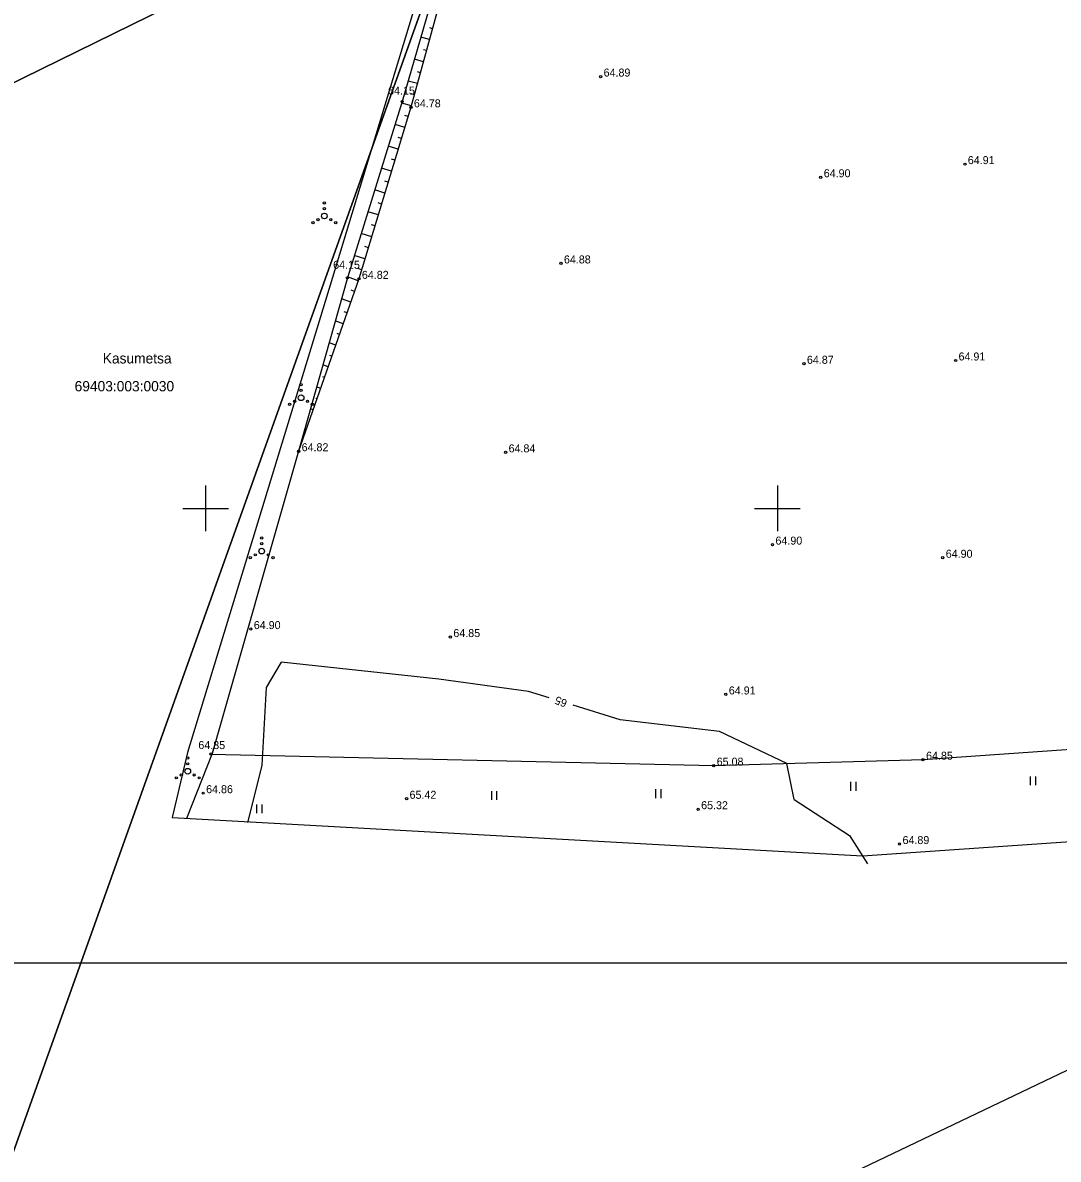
# Model space of a CAD drawing. Extents: x 638903 to 640568, y 6452566 to 6454091.
# Drawn here: x 639984 to 640074.6, y 6453043.1 to 6453142.5 of the extents above; entities that cross this region are included whole.
import ezdxf

# ---------------------------------------------------------------- set-up
doc = ezdxf.new("R2010")
doc.units = 0
for name, color, linetype in [('HALJASTUS', 7, 'Continuous'), ('HORISONTAAL-EH2000', 7, 'Continuous'), ('KORGUS-EH2000', 7, 'Continuous'), ('MOOTPIIR', 7, 'Continuous'), ('PIIR', 7, 'Continuous'), ('RELJEEF', 7, 'Continuous'), ('VORK', 7, 'Continuous'), ('VORMISTUS', 7, 'Continuous')]:
    doc.layers.add(name, color=color, linetype=linetype)

msp = doc.modelspace()

# ---------------------------------------------------------------- linework, layer by layer
at = {"layer": 'HALJASTUS'}
for p, q in [((640056.402, 6453076.061), (640056.402, 6453075.299)), ((640056.858, 6453076.061), (640056.858, 6453075.299)), ((640072.102, 6453076.551), (640072.102, 6453075.789)), ((640072.558, 6453076.551), (640072.558, 6453075.789)), ((640024.992, 6453075.271), (640024.992, 6453074.509)), ((640025.448, 6453075.271), (640025.448, 6453074.509)), ((640039.342, 6453075.421), (640039.342, 6453074.659)), ((640039.798, 6453075.421), (640039.798, 6453074.659)), ((640004.452, 6453074.101), (640004.452, 6453073.339)), ((640004.908, 6453074.101), (640004.908, 6453073.339))]:
    msp.add_line(p, q, dxfattribs=at)
for points in [[(640000.46, 6453078.51), (640044.43, 6453077.49), (640062.74, 6453078.02), (640082.33, 6453079.41), (640101.22, 6453079.76), (640124.92, 6453083.02), (640143.97, 6453087.24), (640146.1, 6453106.59), (640161.15, 6453123.46), (640178.05, 6453120.16), (640174.45, 6453141.38), (640177.23, 6453151.21), (640176.61, 6453157.04), (640162.78, 6453158.5)], [(640008.13, 6453105), (640000.56, 6453078.56), (639998.32, 6453072.87)]]:
    msp.add_lwpolyline(points, dxfattribs=at)
for centre, radius in [((640010.38, 6453126.73), 0.1), ((640010.38, 6453125.58), 0.25), ((640010.38, 6453126.23), 0.1), ((640009.38, 6453125.005), 0.1), ((640009.815, 6453125.255), 0.1), ((640010.945, 6453125.255), 0.1), ((640011.38, 6453125.005), 0.1), ((640008.34, 6453110.83), 0.1), ((640008.34, 6453109.68), 0.25), ((640008.34, 6453110.33), 0.1), ((640007.34, 6453109.105), 0.1), ((640007.775, 6453109.355), 0.1), ((640008.905, 6453109.355), 0.1), ((640009.34, 6453109.105), 0.1), ((640004.9, 6453097.41), 0.1), ((640004.9, 6453096.91), 0.1), ((640003.9, 6453095.685), 0.1), ((640004.335, 6453095.935), 0.1), ((640004.9, 6453096.26), 0.25), ((640005.465, 6453095.935), 0.1), ((640005.9, 6453095.685), 0.1), ((639998.43, 6453078.15), 0.1), ((639998.43, 6453077.65), 0.1), ((639997.865, 6453076.675), 0.1), ((639998.43, 6453077), 0.25), ((639998.995, 6453076.675), 0.1), ((639997.43, 6453076.425), 0.1), ((639999.43, 6453076.425), 0.1)]:
    msp.add_circle(centre, radius, dxfattribs=at)
at = {"layer": 'HORISONTAAL-EH2000'}
for points in [[(640030.03, 6453083.43), (640028.23, 6453083.99), (640020.4, 6453085.06), (640006.6, 6453086.55), (640005.29, 6453084.34), (640004.91, 6453077.49), (640003.65, 6453072.51)], [(640051.47, 6453074.52), (640050.82, 6453077.67), (640044.94, 6453080.49), (640036.25, 6453081.49), (640032.15, 6453082.77)], [(640051.47, 6453074.52), (640056.29, 6453071.39), (640057.87, 6453068.89)]]:
    msp.add_lwpolyline(points, dxfattribs=at)
at = {"layer": 'KORGUS-EH2000'}
for centre in [(640034.539, 6453137.779), (640017.186, 6453135.593), (640017.946, 6453135.094), (640066.394, 6453130.116), (640053.792, 6453128.967), (640031.069, 6453121.435), (640012.392, 6453120.169), (640013.402, 6453120.084), (640052.322, 6453112.654), (640065.577, 6453112.937), (640008.131, 6453105.001), (640026.233, 6453104.898), (640049.57, 6453096.835), (640064.457, 6453095.682), (640003.949, 6453089.439), (640021.398, 6453088.74), (640045.487, 6453083.723), (640000.46, 6453078.513), (640062.737, 6453078.015), (640044.427, 6453077.488), (639999.783, 6453075.085), (640017.57, 6453074.592), (640043.069, 6453073.679), (640060.678, 6453070.629)]:
    msp.add_circle(centre, 0.1, dxfattribs=at)
at = {"layer": 'MOOTPIIR'}
msp.add_lwpolyline([(639884.67, 6453229.61), (639998.5, 6453163.42), (640010.36, 6453163.42), (640017.64, 6453155.34), (640018.99, 6453150.99), (640019.47, 6453147.78), (640011.09, 6453120.2), (639998.41, 6453078.64), (639997.06, 6453072.95), (640057.43, 6453069.61), (640084.12, 6453071.45)], dxfattribs=at)
at = {"layer": 'PIIR'}
for points in [[(640234.16, 6453276.79), (640134.74, 6453218.44), (640101.5, 6453197.66), (640023.69, 6453157.16), (639807.89, 6453051.18), (639780.22, 6453036.19), (639759.15, 6453021.54), (639721.71, 6452991.37), (639665.92, 6452943.77), (639632.79, 6452909.1), (639611.7, 6452887.62), (639605.63, 6452882.32), (639600.57, 6452877.8), (639587.79, 6452867.89), (639574.34, 6452858.62), (639560.79, 6452850.44), (639548, 6452843.84), (639535.21, 6452837.23), (639517.19, 6452828.94)], [(640292.58, 6453171.35), (640177.01, 6453157), (640194.78, 6453049.12), (640195.72, 6453043.42), (640185.78, 6453040.52), (640095.63, 6453057.73), (640080.61, 6453053.35), (640053.47, 6453040.39), (640033.5, 6453027.93), (639976.77, 6452980.89), (639964.38, 6452974.74), (639949.71, 6452971.9), (639950.94, 6452974.47), (639980.68, 6453036.78), (640023.69, 6453157.16), (640134.74, 6453218.44), (640163.41, 6453191.13), (640154.85, 6453190.34), (640163.31, 6453169.39), (640171.33, 6453164.09), (640178.03, 6453162.94), (640253.05, 6453172.79)]]:
    msp.add_lwpolyline(points, dxfattribs=at)
msp.add_lwpolyline([(639632.79, 6452909.1), (639665.92, 6452943.77), (639721.71, 6452991.37), (639759.15, 6453021.54), (639780.22, 6453036.19), (639807.89, 6453051.18), (640023.69, 6453157.16), (639980.68, 6453036.78), (639950.94, 6452974.47), (639949.71, 6452971.9), (639936.75, 6452944.75), (639852.33, 6452767.94), (639705.85, 6452826.08), (639702.76, 6452823.57)], close=True, dxfattribs=at)
at = {"layer": 'RELJEEF'}
for p, q in [((640019.84, 6453141.97), (640019.59, 6453142.04)), ((640019.57, 6453141.01), (640018.82, 6453141.22)), ((640019.31, 6453140.05), (640019.05, 6453140.12)), ((640019.04, 6453139.08), (640018.26, 6453139.3)), ((640018.52, 6453137.16), (640017.71, 6453137.38)), ((640018.78, 6453138.12), (640018.52, 6453138.2)), ((640017.99, 6453135.23), (640017.15, 6453135.46)), ((640018.25, 6453136.19), (640017.98, 6453136.27)), ((640017.41, 6453133.32), (640016.56, 6453133.58)), ((640017.7, 6453134.28), (640017.42, 6453134.36)), ((640017.13, 6453132.37), (640016.84, 6453132.46)), ((640016.84, 6453131.42), (640015.97, 6453131.68)), ((640016.55, 6453130.46), (640016.26, 6453130.55)), ((640016.26, 6453129.5), (640015.38, 6453129.77)), ((640015.96, 6453128.54), (640015.67, 6453128.63)), ((640015.68, 6453127.59), (640014.78, 6453127.86)), ((640015.39, 6453126.63), (640015.09, 6453126.72)), ((640015.1, 6453125.67), (640014.19, 6453125.95)), ((640014.81, 6453124.72), (640014.5, 6453124.81)), ((640014.52, 6453123.76), (640013.59, 6453124.04)), ((640014.23, 6453122.8), (640013.92, 6453122.9)), ((640013.93, 6453121.84), (640013, 6453122.13)), ((640013.64, 6453120.88), (640013.33, 6453120.98)), ((640013.35, 6453119.92), (640012.41, 6453120.25)), ((640013.02, 6453118.98), (640012.73, 6453119.09)), ((640012.69, 6453118.04), (640011.87, 6453118.33)), ((640012.36, 6453117.1), (640012.11, 6453117.19)), ((640012.03, 6453116.16), (640011.33, 6453116.4)), ((640011.7, 6453115.21), (640011.49, 6453115.29)), ((640011.37, 6453114.27), (640010.79, 6453114.48)), ((640010.71, 6453112.39), (640010.25, 6453112.55)), ((640011.04, 6453113.33), (640010.87, 6453113.39)), ((640010.05, 6453110.5), (640009.71, 6453110.62)), ((640010.38, 6453111.45), (640010.25, 6453111.5)), ((640009.72, 6453109.56), (640009.63, 6453109.6)), ((640009.4, 6453108.62), (640009.17, 6453108.7)), ((640009.07, 6453107.68), (640009.01, 6453107.7)), ((640008.74, 6453106.74), (640008.63, 6453106.78)), ((640008.41, 6453105.8), (640008.39, 6453105.8))]:
    msp.add_line(p, q, dxfattribs=at)
for points in [[(640023.05, 6453156.62), (640021.74, 6453148.92), (640017.95, 6453135.09), (640013.4, 6453120.08), (640008.13, 6453105)], [(640023.05, 6453156.62), (640020.98, 6453154.63), (640020.92, 6453148.49), (640017.19, 6453135.59), (640012.39, 6453120.17), (640008.13, 6453105)]]:
    msp.add_lwpolyline(points, dxfattribs=at)
at = {"layer": 'VORK'}
for p, q in [((640000, 6453102), (640000, 6453098)), ((640050, 6453102), (640050, 6453098)), ((639998, 6453100), (640002, 6453100)), ((640048, 6453100), (640052, 6453100))]:
    msp.add_line(p, q, dxfattribs=at)
at = {"layer": 'VORMISTUS'}
msp.add_lwpolyline([(639769.665, 6453060.25), (640202.89, 6453060.25), (640202.89, 6453326.578), (639769.665, 6453326.578)], close=True, dxfattribs=at)

# ---------------------------------------------------------------- texts
at = {"layer": 'HORISONTAAL-EH2000'}
msp.add_text('65', height=0.7, rotation=158.55319, dxfattribs=at).set_placement((640031.68, 6453083.21))
at = {"layer": 'KORGUS-EH2000'}
for s, p in [(' 64.89', (640034.54, 6453137.78)), (' 64.15', (640015.69, 6453136.2)), (' 64.78', (640017.95, 6453135.09)), (' 64.91', (640066.39, 6453130.12)), (' 64.90', (640053.79, 6453128.97)), (' 64.15', (640010.89, 6453120.96)), (' 64.88', (640031.07, 6453121.43)), (' 64.82', (640013.4, 6453120.08)), (' 64.91', (640065.58, 6453112.94)), (' 64.87', (640052.32, 6453112.65)), (' 64.82', (640008.13, 6453105)), (' 64.84', (640026.23, 6453104.9)), (' 64.90', (640049.57, 6453096.83)), (' 64.90', (640064.46, 6453095.68)), (' 64.90', (640003.95, 6453089.44)), (' 64.85', (640021.4, 6453088.74)), (' 64.91', (640045.49, 6453083.72)), (' 64.85', (639999.1, 6453078.94)), (' 64.85', (640062.74, 6453078.01)), (' 65.08', (640044.43, 6453077.49)), (' 64.86', (639999.78, 6453075.08)), (' 65.42', (640017.57, 6453074.59)), (' 65.32', (640043.07, 6453073.68)), (' 64.89', (640060.68, 6453070.63))]:
    msp.add_text(s, height=0.7, dxfattribs=at).set_placement(p)
at = {"layer": 'PIIR'}
for s, p in [('Kasumetsa', (639991, 6453112.68)), ('69403:003:0030', (639988.54, 6453110.24))]:
    msp.add_text(s, height=0.9, dxfattribs=at).set_placement(p)

doc.saveas('drawing.dxf')
